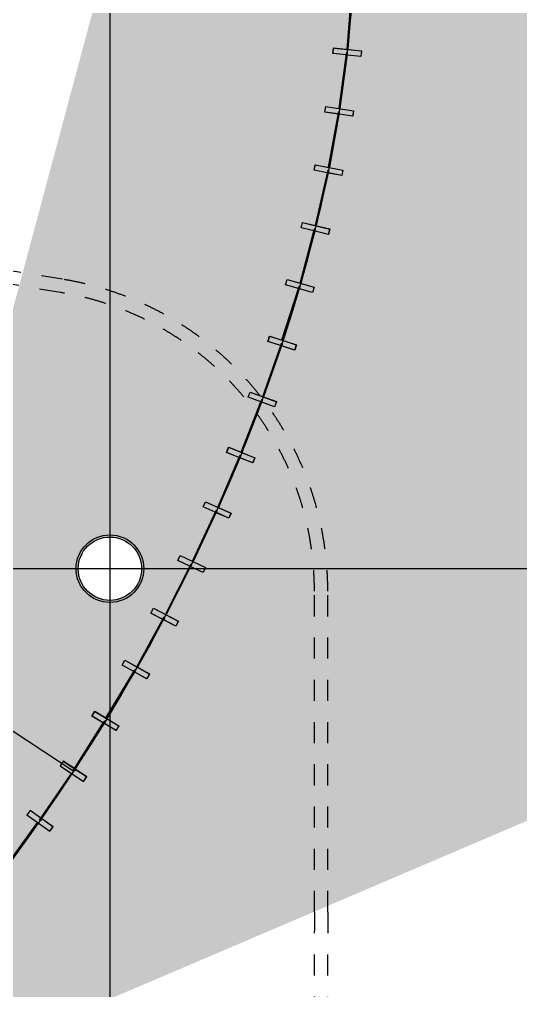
# Model space of a CAD drawing. Header units: metres. Extents: x 630750 to 860239, y 578133 to 726633.
# Drawn here: x 746619 to 753738, y 643418 to 657212 of the extents above; entities that cross this region are included whole.
import ezdxf

# ---------------------------------------------------------------- set-up
doc = ezdxf.new("R2010")
doc.units = ezdxf.units.M
doc.header["$LTSCALE"] = 300
doc.linetypes.add('HIDDEN', pattern=[2, 1, -1])
doc.linetypes.add('업무시설_xr-base$0$CONTINOUS', pattern=[0])
doc.layers.get('Defpoints').update_dxf_attribs({"color": 8})
for name, color, linetype in [('A-CEN-1', 1, 'Continuous'), ('A-CON', 2, 'Continuous'), ('A-WALL-CONC', 2, 'Continuous'), ('KUK-WALL-FIN 1', 30, 'Continuous'), ('KUK-WINDOW', 4, 'Continuous'), ('루버', 6, 'Continuous')]:
    doc.layers.add(name, color=color, linetype=linetype)

# ---------------------------------------------------------------- blocks, each defined once
blk = doc.blocks.new('A$C465D5440')
at = {"layer": '루버'}
blk.add_lwpolyline([(181.8788050561798, 175.4471469782178), (286.1468805586441, 334.5698779702972), (219.2329303690925, 378.4164658652635), (-9.10573440560114e-06, 43.84671491753492), (66.91394108381712, 0.0001270225686766935), (173.6400780780325, 162.874087291963), (148.5473467569435, 179.3165577525768), (156.7860737350908, 191.8896174388316), (181.8788050561798, 175.4471469782178)], dxfattribs=at)
blk.add_lwpolyline([(181.5327946217719, 177.1085550494813), (284.4854724873767, 334.2238675358754), (219.5789408035144, 376.7550577939961), (1.661398965532032, 44.19272535195334), (66.56793064939423, 1.661535093832587), (171.978670006766, 162.5280768575446), (146.8859386856911, 178.9705473181545), (156.4400633006969, 193.5510255100912)], close=True, dxfattribs=at)
blk = doc.blocks.new('con1')
at = {"layer": 'A-WALL-CONC', "linetype": '업무시설_xr-base$0$CONTINOUS'}
h = blk.add_hatch(color=253, dxfattribs=at)
h.dxf.hatch_style = 1
h.paths.add_polyline_path([(-302595.8548985983, -253222.1527362358), (-301895.8548985983, -253222.1527362358), (-301895.8548985983, -253922.1527362358), (-302595.8548985983, -253922.1527362358)])
h.paths.add_polyline_path([(-384245.8548985985, -253222.1527362358), (-383545.8548985985, -253222.1527362358), (-383545.8548985985, -253922.1527362358), (-384245.8548985985, -253922.1527362358)])
h.paths.add_polyline_path([(-335095.8548985984, -253172.1564631149), (-334295.8548985983, -253172.1564631149), (-334295.8548985983, -253972.1564631149), (-335095.8548985984, -253972.1564631149)])
h.paths.add_polyline_path([(-354895.8548985985, -253172.1564631149), (-354095.8548985985, -253172.1564631149), (-354095.8548985985, -253972.1564631149), (-354895.8548985985, -253972.1564631149)])
h.paths.add_polyline_path([(-374695.8548985985, -253172.1564631149), (-373895.8548985985, -253172.1564631149), (-373895.8548985985, -253972.1564631149), (-374695.8548985985, -253972.1564631149)])
h.paths.add_polyline_path([(-325195.8548985984, -253172.1564631149), (-324395.8548985984, -253172.1564631149), (-324395.8548985984, -253972.1564631149), (-325195.8548985984, -253972.1564631149)])
h.paths.add_polyline_path([(-364745.8548985985, -253222.1564631149), (-364045.8548985983, -253222.1564631149), (-364045.8548985983, -253922.1564631149), (-364745.8548985985, -253922.1564631149)])
h.paths.add_polyline_path([(-344945.8548985984, -253222.1564631149), (-344245.8548985984, -253222.1564631149), (-344245.8548985984, -253922.1564631149), (-344945.8548985984, -253922.1564631149)])
h.paths.add_polyline_path([(-310045.8548985983, -253222.1564631149), (-309345.8548985984, -253222.1564631149), (-309345.8548985984, -253922.1564631149), (-310045.8548985983, -253922.1564631149)])
h.paths.add_polyline_path([(-318595.8548985984, -253172.1564631149), (-317795.8548985984, -253172.1564631149), (-317795.8548985984, -253972.1564631149), (-318595.8548985984, -253972.1564631149)])
h.paths.add_polyline_path([(-384245.8548985985, -310859.8700338578), (-383445.8548985985, -310859.8700338578), (-383445.8548985985, -311659.8700338578), (-384245.8548985985, -311659.8700338578)])
h.paths.add_polyline_path([(-384245.8548985985, -305472.1564631149), (-383445.8548985985, -305472.1564631149), (-383445.8548985985, -306272.1564631149), (-384245.8548985985, -306272.1564631149)])
h.paths.add_polyline_path([(-384245.8548985985, -295572.1564631149), (-383445.8548985985, -295572.1564631149), (-383445.8548985985, -296372.1564631149), (-384245.8548985985, -296372.1564631149)])
h.paths.add_polyline_path([(-384195.8548985985, -276472.1564631149), (-383595.8548985985, -276472.1564631149), (-383595.8548985985, -275872.1564631149), (-384195.8548985985, -275872.1564631149)])
h.paths.add_polyline_path([(-384245.8548985985, -285672.1564631149), (-383445.8548985985, -285672.1564631149), (-383445.8548985985, -286472.1564631149), (-384245.8548985985, -286472.1564631149)])
h.paths.add_polyline_path([(-384295.8548985983, -269172.1564631149), (-383495.8548985985, -269172.1564631149), (-383495.8548985985, -269972.1564631149), (-384295.8548985983, -269972.1564631149)])
h.paths.add_polyline_path([(-384295.8548985983, -260672.1564631149), (-383495.8548985985, -260672.1564631149), (-383495.8548985985, -261472.1564631149), (-384295.8548985983, -261472.1564631149)])
h.paths.add_polyline_path([(-376995.8548985985, -285572.1564630404), (-376195.8548985985, -285572.1564630404), (-376195.8548985985, -286372.1564630404), (-376995.8548985985, -286372.1564630404)], flags=17)
h.paths.add_polyline_path([(-374695.8548985985, -276572.1564631149), (-373895.8548985985, -276572.1564631149), (-373895.8548985985, -275772.1564631149), (-374695.8548985985, -275772.1564631149)], flags=17)
h.paths.add_polyline_path([(-364695.8548985985, -285772.1564631149), (-364095.8548985985, -285772.1564631149), (-364095.8548985985, -286372.1564631149), (-364695.8548985985, -286372.1564631149)], flags=17)
h.paths.add_polyline_path([(-364795.8548985985, -275772.1564631149), (-363995.8548985985, -275772.1564631149), (-363995.8548985985, -276572.1564631149), (-364795.8548985985, -276572.1564631149)], flags=17)
edge = h.paths.add_edge_path(flags=16)
edge.add_arc((-376495.8546115294, -295972.1563265505), 450, 0, 360)
edge = h.paths.add_edge_path(flags=16)
edge.add_arc((-354495.8546115294, -302572.1563265504), 450, 0, 360)
edge = h.paths.add_edge_path(flags=16)
edge.add_arc((-364395.8548985985, -295972.1564631149), 350, 0, 360)
edge = h.paths.add_edge_path(flags=16)
edge.add_arc((-354495.8546115294, -295972.1563265505), 450, 0, 360)
edge = h.paths.add_edge_path(flags=16)
edge.add_arc((-344595.8546115293, -302572.1563265504), 350, 0, 360)
edge = h.paths.add_edge_path(flags=16)
edge.add_arc((-344595.8546115293, -295972.1563265505), 350, 0, 360)
edge = h.paths.add_edge_path(flags=16)
edge.add_arc((-364395.8546115294, -302572.1563265504), 350, 0, 360)
h.paths.add_polyline_path([(-375978.1326931271, -305715.7476463499), (-376743.6646931044, -305483.4530983925), (-376975.9592410608, -306248.9850983698), (-376210.4272410836, -306481.2796463272)], flags=17)
h.paths.add_polyline_path([(-378097.8204432394, -312701.2271461416), (-378863.3524432167, -312468.9325981842), (-379095.646991175, -313234.4645981615), (-378330.1149911977, -313466.7591461189)], flags=16)
h.paths.add_polyline_path([(-354767.9470061886, -312099.557201519), (-355533.4790061659, -311867.2626535617), (-355765.7735541243, -312632.794653539), (-355000.2415541469, -312865.0892014964)], flags=17)
h.paths.add_polyline_path([(-347591.0845347217, -314277.3185800308), (-348356.6165346991, -314045.0240320735), (-348588.9110826574, -314810.5560320507), (-347823.3790826801, -315042.8505800082)], flags=17)
h.paths.add_polyline_path([(-349725.2906940825, -321310.643829822), (-350490.8226940598, -321078.3492818646), (-350723.117242018, -321843.8812818419), (-349957.5852420408, -322076.1758297993)], flags=17)
h.paths.add_polyline_path([(-359198.749193801, -318435.9987988467), (-359964.2811937783, -318203.7042508883), (-360196.5757417365, -318969.2362508657), (-359431.0437417592, -319201.530798823)], flags=17)
edge = h.paths.add_edge_path(flags=16)
edge.add_arc((-324745.8546115293, -312472.1563265504), 450, 0, 360)
h.paths.add_polyline_path([(-318595.8548985984, -311972.1564631149), (-317795.8548985984, -311972.1564631149), (-317795.8548985984, -312972.1564631149), (-318595.8548985984, -312972.1564631149)], flags=17)
edge = h.paths.add_edge_path(flags=16)
edge.add_arc((-335145.8551486771, -312472.1585906729), 350, 0, 360)
edge = h.paths.add_edge_path(flags=16)
edge.add_arc((-338616.5391065444, -317418.5823984411), 450, 0, 360)
h.paths.add_polyline_path([(-340251.8321943658, -324185.2888607983), (-341017.3641943413, -323952.9943128399), (-341249.6587422996, -324718.5263128173), (-340484.1267423223, -324950.8208607746)], flags=17)
edge = h.paths.add_edge_path(flags=17)
edge.add_arc((-324745.8546115293, -319072.1563265504), 450, 0, 360)
h.paths.add_polyline_path([(-318695.8548985984, -318672.1564631148), (-317695.8548985984, -318672.1564631148), (-317695.8548985984, -319472.1564631148), (-318695.8548985984, -319472.1564631148)], flags=17)
h.paths.add_polyline_path([(-310095.8532853149, -327072.1549887093), (-309295.8532853148, -327072.1549887093), (-309295.8532853148, -327872.1549887093), (-310095.8532853149, -327872.1549887093)])
h.paths.add_polyline_path([(-316095.8540471572, -322372.1563295381), (-316095.8540471572, -325422.1563295381), (-311307.6675358287, -325422.1563847879), (-311307.6675358287, -325222.1563847879), (-315895.8540471572, -325222.1563295381), (-315895.8540471572, -322572.1563295381), (-309695.8540471572, -322572.1563295381), (-309695.8540471572, -325222.1563295381), (-310307.6675358288, -325222.1563847879), (-310307.6675358288, -325422.1563847879), (-309495.8540471572, -325422.1563295381), (-309495.8540471572, -322372.1563295381)], flags=17)
edge = h.paths.add_edge_path(flags=17)
edge.add_arc((-324795.8546115294, -327472.1563265504), 400, 0, 360)
edge = h.paths.add_edge_path(flags=17)
edge.add_arc((-318195.8546115293, -329272.1563265504), 450, 0, 360)
h.paths.add_polyline_path([(-310095.8548985984, -331472.1564631149), (-309295.8548985984, -331472.1564631149), (-309295.8548985984, -332272.1564631149), (-310095.8548985984, -332272.1564631149)])
edge = h.paths.add_edge_path(flags=16)
edge.add_arc((-334695.8546115293, -302572.1563265504), 350, 0, 360)
edge = h.paths.add_edge_path(flags=17)
edge.add_arc((-334695.8546115293, -286072.1563265504), 350, 0, 360)
edge = h.paths.add_edge_path(flags=16)
edge.add_arc((-334695.8546115293, -295972.1563265505), 350, 0, 360)
edge = h.paths.add_edge_path(flags=17)
edge.add_arc((-344595.8546115293, -286072.1563265504), 450, 0, 360)
h.paths.add_polyline_path([(-318595.8548985984, -295472.1564631149), (-317795.8548985984, -295472.1564631149), (-317795.8548985984, -296472.1564631149), (-318595.8548985984, -296472.1564631149)], flags=17)
h.paths.add_polyline_path([(-318595.8548985984, -302072.1564631149), (-317795.8548985984, -302072.1564631149), (-317795.8548985984, -303072.1564631149), (-318595.8548985984, -303072.1564631149)], flags=17)
edge = h.paths.add_edge_path(flags=16)
edge.add_arc((-324795.8546115294, -302572.1563265504), 450, 0, 360)
edge = h.paths.add_edge_path(flags=16)
edge.add_arc((-324795.8546115294, -295972.1563265505), 450, 0, 360)
edge = h.paths.add_edge_path(flags=17)
edge.add_arc((-324795.8546115294, -286072.1563265504), 450, 0, 360)
edge = h.paths.add_edge_path(flags=17)
edge.add_arc((-334695.8546115293, -276172.1563265504), 450, 0, 360)
edge = h.paths.add_edge_path(flags=17)
edge.add_arc((-344595.8546115293, -276172.1563265504), 450, 0, 360)
h.paths.add_polyline_path([(-318595.8532853149, -275772.1549887093), (-317795.8532853148, -275772.1549887093), (-317795.8532853148, -276572.1549887093), (-318595.8532853149, -276572.1549887093)], flags=17)
h.paths.add_polyline_path([(-318595.8532853149, -285672.1549887092), (-317795.8532853148, -285672.1549887092), (-317795.8532853148, -286472.1549887093), (-318595.8532853149, -286472.1549887093)], flags=17)
edge = h.paths.add_edge_path(flags=17)
edge.add_arc((-324795.8546115294, -276172.1563265504), 450, 0, 360)
h.paths.add_polyline_path([(-364795.8532853149, -260672.155131739), (-363995.8532853147, -260672.155131739), (-363995.8532853147, -261472.155131739), (-364795.8532853149, -261472.155131739)])
h.paths.add_polyline_path([(-364795.8532853149, -269172.1549887093), (-363995.8532853147, -269172.1549887093), (-363995.8532853147, -269972.1549887093), (-364795.8532853149, -269972.1549887093)], flags=17)
h.paths.add_polyline_path([(-325195.8548985984, -269172.1564631149), (-324395.8548985984, -269172.1564631149), (-324395.8548985984, -269972.1564631149), (-325195.8548985984, -269972.1564631149)], flags=17)
h.paths.add_polyline_path([(-310845.8548985984, -260722.1564631149), (-310045.8548985983, -260722.1564631149), (-310045.8548985983, -261522.1564631149), (-310845.8548985984, -261522.1564631149)], flags=17)
h.paths.add_polyline_path([(-325195.8548985984, -260672.1564631149), (-324395.8548985984, -260672.1564631149), (-324395.8548985984, -261472.1564631149), (-325195.8548985984, -261472.1564631149)])
h.paths.add_polyline_path([(-335095.8532853148, -260672.1549887093), (-334295.8532853148, -260672.1549887093), (-334295.8532853148, -261472.1549887093), (-335095.8532853148, -261472.1549887093)])
h.paths.add_polyline_path([(-344995.8532853148, -260672.155131739), (-344195.8532853148, -260672.155131739), (-344195.8532853148, -261472.155131739), (-344995.8532853148, -261472.155131739)])
h.paths.add_polyline_path([(-354895.8532853147, -260672.155131739), (-354095.8532853147, -260672.155131739), (-354095.8532853147, -261472.155131739), (-354895.8532853147, -261472.155131739)])
h.paths.add_polyline_path([(-354895.8532853147, -269172.1549887093), (-354095.8532853147, -269172.1549887093), (-354095.8532853147, -269972.1549887093), (-354895.8532853147, -269972.1549887093)], flags=17)
h.paths.add_polyline_path([(-344995.8532853148, -269172.1549887093), (-344195.8532853148, -269172.1549887093), (-344195.8532853148, -269972.1549887093), (-344995.8532853148, -269972.1549887093)], flags=17)
h.paths.add_polyline_path([(-335095.8532853148, -269172.1549887093), (-334295.8532853148, -269172.1549887093), (-334295.8532853148, -269972.1549887093), (-335095.8532853148, -269972.1549887093)], flags=17)
h.paths.add_polyline_path([(-310145.8532853148, -275772.1549887093), (-309345.8532853148, -275772.1549887093), (-309345.8532853148, -276572.1549887093), (-310145.8532853148, -276572.1549887093)])
h.paths.add_polyline_path([(-310145.8532853148, -269172.1549887093), (-309345.8532853148, -269172.1549887093), (-309345.8532853148, -269972.1549887093), (-310145.8532853148, -269972.1549887093)])
h.paths.add_polyline_path([(-309945.8548985984, -312172.1564631149), (-309345.8548985984, -312172.1564631149), (-309345.8548985984, -312772.1564631149), (-309945.8548985984, -312772.1564631149)], flags=17)
h.paths.add_polyline_path([(-309945.8548985984, -302272.156463115), (-309345.8548985984, -302272.156463115), (-309345.8548985984, -302872.1564631149), (-309945.8548985984, -302872.1564631149)], flags=17)
h.paths.add_polyline_path([(-310145.8532853148, -295572.1549887093), (-309345.8532853148, -295572.1549887093), (-309345.8532853148, -296372.1549887093), (-310145.8532853148, -296372.1549887093)])
h.paths.add_polyline_path([(-310145.8532853148, -285672.1549887092), (-309345.8532853148, -285672.1549887092), (-309345.8532853148, -286472.1549887093), (-310145.8532853148, -286472.1549887093)])
h.paths.add_polyline_path([(-366406.5830798227, -311179.8802322656), (-366584.9674021847, -311089.4422229141), (-367172.8144629768, -312248.9403182635), (-366994.4301406093, -312339.3783276178)], flags=16)
h.paths.add_polyline_path([(-367582.2772013976, -313498.8764229682), (-367760.6615237615, -313408.4384136157), (-368303.2895798835, -314478.7443477804), (-368124.9052575085, -314569.1823571393)], flags=16)
h.paths.add_polyline_path([(-374501.3754436693, -323406.7689923303), (-375266.9074436467, -323174.4744443729), (-375499.201991605, -323940.0064443493), (-374733.6699916277, -324172.3009923076)], flags=17)
h.paths.add_polyline_path([(-380817.0144434816, -321490.3389716795), (-381582.546443459, -321258.0444237221), (-381814.8409914172, -322023.5764236994), (-381049.30899144, -322255.8709716568)])
h.paths.add_polyline_path([(-319504.7397474463, -329605.3041341439), (-319562.8133844364, -329796.6871341377), (-318586.7600844654, -330092.8626827844), (-318528.6864474754, -329901.4796827896)], flags=17)
h.paths.add_polyline_path([(-317399.5267474971, -330244.1141409887), (-317457.6003844872, -330435.4971409825), (-316481.5470845162, -330731.6726896282), (-316423.4734475262, -330540.2896896344)], flags=17)
h.paths.add_polyline_path([(-315294.3137475628, -330882.9241478801), (-315352.387384551, -331074.3071478749), (-314376.33408458, -331370.4826965206), (-314318.26044759, -331179.0996965257)], flags=17)
h.paths.add_polyline_path([(-313189.1007476304, -331521.7341547817), (-313247.1743846203, -331713.1171547756), (-312271.1210846476, -332009.2927034212), (-312213.0474476594, -331817.9097034274)], flags=17)
h.paths.add_polyline_path([(-311083.8877476922, -332160.54416166), (-311141.9613846804, -332351.9271616549), (-310165.9080847095, -332648.1027103005), (-310107.8344477214, -332456.7197103057)], flags=17)
h.paths.add_polyline_path([(-308978.6747477505, -332799.3541685309), (-309036.7483847405, -332990.7371685257), (-308060.6950847696, -333286.9127171714), (-308002.6214477796, -333095.5297171766)])
h.paths.add_polyline_path([(-306873.4617478031, -333438.1641753842), (-306931.5353847932, -333629.5471753789), (-305955.4820848222, -333925.7227240246), (-305897.4084478322, -333734.3397240298)])
h.paths.add_polyline_path([(-321609.9527473844, -328966.4941272646), (-321668.0263843745, -329157.8771272594), (-320691.9730844035, -329454.0526759051), (-320633.8994474135, -329262.6696759103)], flags=17)
h.paths.add_polyline_path([(-304768.2487478762, -334076.9741822979), (-304826.3223848644, -334268.3571822926), (-303850.2690848935, -334564.5327309383), (-303792.1954479034, -334373.1497309435)])
h.paths.add_polyline_path([(-366379.8193609475, -308837.2833016351), (-366525.2052969526, -309124.0495834364), (-365780.0691189546, -309501.8217538934), (-365997.1202908703, -309929.9441531789), (-365818.730485326, -310020.3713472359), (-365281.8703201584, -308961.4421560163), (-368992.6500827934, -307835.4357871687), (-369050.7237197816, -308026.8187871626), (-368955.0322197847, -308055.8556056576), (-369303.4740417211, -309204.1536056235), (-369399.1655417181, -309175.1167871285), (-369457.2391787082, -309366.4997871233), (-369361.5476787112, -309395.5366056174), (-371190.867243877, -315424.101105438), (-373726.6919938013, -314654.6254153284), (-371897.3724286354, -308626.0609155078), (-370414.1541786793, -309076.1316021759), (-370356.0805416911, -308884.7486021811), (-371839.2987916454, -308434.6779155139), (-371490.8569697089, -307286.3799155479), (-370007.6387197546, -307736.4506022161), (-369949.5650827646, -307545.0676022213), (-371624.1663327146, -307036.923278564), (-373976.1486307852, -314787.934778334), (-369001.1623817034, -316297.5544700785), (-368712.7546086016, -315728.6849699946), (-368891.133447776, -315638.2361453356), (-369103.6659626368, -316057.445600687), (-370999.4842438832, -315482.174742428), (-368763.6492197908, -308113.9292426467)], flags=17)
edge = h.paths.add_edge_path()
edge.add_line((-317995.8535421904, -269122.1544163836), (-318195.8535421904, -269122.1544163827))
edge.add_line((-318195.8535421904, -266622.1563265486), (-317995.8535421904, -266622.1563265486))
edge.add_line((-318195.8535421904, -265972.1563265505), (-318195.8544150315, -266622.1563265486))
edge.add_line((-318195.8535421904, -269122.1544163836), (-318195.8535421904, -269672.1563265504))
edge.add_line((-317995.8535421904, -269472.1563265504), (-317995.8535421904, -269122.1544163836))
edge.add_line((-317995.8544150315, -266622.1563265486), (-317995.8535421904, -265972.1563265505))
edge.add_line((-317070.8535673882, -260922.1549672404), (-317070.8550794947, -260722.1563265504))
edge.add_line((-317070.8550794947, -260722.1563265504), (-314895.8535208668, -260722.1563265504))
edge.add_line((-314895.8535208668, -260722.1563265504), (-314895.8535217124, -260922.1563265504))
edge.add_line((-314895.8535217124, -260922.1563265504), (-317070.8550794947, -260922.1563265504))
edge.add_line((-318195.8535421904, -265972.1563265505), (-321995.8535430342, -265972.1563265505))
edge.add_line((-321995.8535430342, -265972.1563265505), (-321995.853526356, -262022.1563265504))
edge.add_line((-321995.853526356, -262022.1563265504), (-321795.853526356, -262022.1563265504))
edge.add_line((-321795.853526356, -262022.1563265504), (-321795.8535301558, -262922.1563265505))
edge.add_line((-321795.8535301558, -262922.1563265505), (-321695.8535301558, -262922.1563265505))
edge.add_line((-321695.8535301558, -262922.1563265505), (-321695.8535309996, -263122.1563265504))
edge.add_line((-321695.8535309996, -263122.1563265504), (-321795.8535309996, -263122.1563265504))
edge.add_line((-321795.8535309996, -263122.1563265504), (-321795.8535421904, -265772.1563265504))
edge.add_line((-321795.8535421904, -265772.1563265504), (-314195.8535421903, -265772.1563265504))
edge.add_line((-314195.8535421903, -265772.1563265504), (-314195.8535310014, -263122.1563265504))
edge.add_line((-314195.8535310014, -263122.1563265504), (-320695.8535309996, -263122.1563265504))
edge.add_line((-320695.8535309996, -263122.1563265504), (-320695.8535301558, -262922.1563265505))
edge.add_line((-320695.8535301558, -262922.1563265505), (-319545.8535301558, -262922.1563265505))
edge.add_line((-319545.8535301558, -262922.1563265505), (-319545.8535217106, -260922.1563265504))
edge.add_line((-319545.8535217106, -260922.1563265504), (-321795.8535217106, -260922.1563265504))
edge.add_line((-321795.8535217106, -260922.1563265504), (-321795.8535221334, -261022.1563265505))
edge.add_line((-321795.8535221334, -261022.1563265505), (-321995.8535221334, -261022.1563265505))
edge.add_line((-321995.8535221334, -261022.1563265505), (-321995.8535208668, -260722.1563265504))
edge.add_line((-321995.8535208668, -260722.1563265504), (-317770.853566524, -260722.1563265504))
edge.add_line((-317770.853566524, -260722.1563265504), (-317770.8535673883, -260922.1549672404))
edge.add_line((-317995.8535421904, -269472.1563265504), (-314195.8535421903, -269472.1563265504))
edge.add_line((-314195.8535421903, -269472.1563265504), (-314195.8535421903, -265972.1563265505))
edge.add_line((-314195.8535421903, -265972.1563265505), (-317995.8535421904, -265972.1563265505))
edge.add_line((-317770.8535673883, -260922.1563265504), (-319345.8535217106, -260922.1563265504))
edge.add_line((-319345.8535217106, -260922.1563265504), (-319345.8535301558, -262922.1563265505))
edge.add_line((-319345.8535301558, -262922.1563265505), (-314195.8535301577, -262922.1563265505))
edge.add_line((-314195.8535301577, -262922.1563265505), (-314195.8535208668, -260722.1563265504))
edge.add_line((-314195.8535208668, -260722.1563265504), (-313995.8535208668, -260722.1563265504))
edge.add_line((-313995.8535208668, -260722.1563265504), (-313995.853558658, -269672.1563265504))
edge.add_line((-313995.853558658, -269672.1563265504), (-318195.8535421904, -269672.1563265504))
edge.add_line((-309345.8535256854, -286472.1563265504), (-309345.8535256854, -312772.1564631149))
edge.add_line((-309545.8535256855, -302872.2205749875), (-309545.8535256855, -312172.2205749875))
edge.add_line((-309545.8535256855, -296372.1563265504), (-309545.8535256855, -302272.2205749875))
edge.add_line((-309545.8535256855, -286472.1563265504), (-309545.8535256855, -295572.1563265504))
edge.add_line((-375426.60750052, -323700.7776036275), (-380976.7145003549, -322016.642130935))
edge.add_line((-334860.0279141314, -324841.3624788713), (-335146.8539576627, -325786.6042707352))
edge.add_line((-334660.0638696238, -325215.5474343509), (-334859.7794576719, -325873.7147262193))
edge.add_line((-324795.8532386184, -328208.7630668184), (-324795.8532386184, -327872.1563265504))
edge.add_line((-324595.8532386183, -328060.4464838248), (-324595.8532386183, -327818.5663223252))
edge.add_line((-324795.8532386184, -328208.7630668184), (-322797.1860626715, -328815.242597612))
edge.add_line((-322797.1860626715, -328815.242597612), (-322739.1124256815, -328623.8595976181))
edge.add_line((-322739.1124256815, -328623.8595976181), (-324595.8532386183, -328060.4464838248))
edge.add_line((-337531.1713335238, -334677.3312591392), (-338201.0118335042, -334474.073529676))
edge.add_line((-338201.0118335042, -334474.073529676), (-338404.2695629675, -335143.9140296564))
edge.add_line((-338404.2695629675, -335143.9140296564), (-337734.4256859686, -335347.1727838483))
edge.add_line((-337734.4256859686, -335347.1727838483), (-337531.1679565053, -334677.3322838679))
edge = h.paths.add_edge_path()
edge.add_line((-339857.939220899, -323400.4773432946), (-339799.8302138032, -323209.105591513))
edge.add_line((-339799.8302138032, -323209.105591513), (-337930.2870394451, -317052.1649098104))
edge.add_line((-337930.2870394451, -317052.1649098104), (-338217.3450962943, -316965.0002839725))
edge.add_line((-338217.3450962943, -316965.0002839725), (-338268.4694790738, -317133.3675067673))
edge.add_arc((-338616.5391065449, -317418.582398441), 450.0000000002659, -73.1134684455966, 39.33184464028608, ccw=False)
edge.add_line((-338485.8243356643, -317849.1792501176), (-340144.9979444094, -323313.3127506392))
edge.add_line((-340144.9979444094, -323313.3127506392), (-339857.939220899, -323400.4773432946))
at = {"layer": 'A-CON'}
blk.add_circle((-324795.8546115294, -295972.1563265505), 450, dxfattribs=at)

msp = doc.modelspace()

# ---------------------------------------------------------------- hatches: boundary and pattern name
at = {"layer": 'KUK-WINDOW'}
h = msp.add_hatch(dxfattribs=at)
h.set_pattern_fill('AR-RROOF', color=251, scale=2, angle=-196.80175597772, style=0)
h.set_pattern_definition([(130.2882564996705, (700905.8402629753, 641615.4235583943), (-33.51746929421967, 118.0996056391005), [761.9999999999999, -101.6, 254, -50.79999999999999]), (130.2882564996705, (700881.5262631297, 641683.385926713), (84.38685788100675, 4.938857456008382), [152.4, -16.764, 304.8, -38.09999999999999]), (130.2882564996705, (700922.3535154758, 641662.7203330398), (-144.8520006445698, 223.5102968663089), [406.3999999999999, -71.11999999999999, 203.2, -50.79999999999999])])
h.paths.add_polyline_path([(751338.5072271214, 657573.1956534453), (751346.480191692, 657572.5385112017), (751281.8547999223, 656788.4526242921), (751273.8818353505, 656789.1097665356)])
h = msp.add_hatch(dxfattribs=at)
h.set_pattern_fill('AR-RROOF', color=251, scale=2, angle=-193.8523332918712, style=0)
h.set_pattern_definition([(127.3388338138217, (700079.9859934417, 643386.1170445324), (-27.39632525479905, 119.6677858177934), [761.9999999999998, -101.6, 253.9999999999999, -50.79999999999998]), (127.3388338138217, (700059.2011644929, 643455.2404485397), (84.52920035827599, 0.5902396042569826), [152.3999999999999, -16.76399999999999, 304.7999999999999, -38.09999999999999]), (127.3388338138217, (700098.9109989768, 643432.5014876735), (-133.1595323275195, 230.6674962935097), [406.3999999999999, -71.11999999999998, 203.1999999999999, -50.79999999999998])])
h.paths.add_polyline_path([(751266.944729639, 656727.7677180025), (751274.8733199169, 656726.7012020971), (751169.9888616749, 655946.9792197653), (751162.0602713956, 655948.0457356706)])
h = msp.add_hatch(dxfattribs=at)
h.set_pattern_fill('AR-RROOF', color=251, scale=2, angle=-191.2442034325174, style=0)
h.set_pattern_definition([(124.7307039544679, (699411.2999938475, 644889.1195035127), (-21.92249522112851, 120.7904872217991), [761.9999999999998, -101.6, 253.9999999999999, -50.79999999999998]), (124.7307039544679, (699393.6821375652, 644959.1171123006), (84.4684972046515, -3.256850624112108), [152.3999999999999, -16.76399999999999, 304.7999999999999, -38.09999999999999]), (124.7307039544679, (699432.3161071718, 644934.5947207278), (-122.5251322801865, 236.4879423051476), [406.3999999999999, -71.11999999999998, 203.1999999999999, -50.79999999999998])])
h.paths.add_polyline_path([(751152.3436100455, 655887.7009057107), (751160.2154557565, 655886.2747061896), (751019.9586031819, 655112.1331593017), (751012.0867574697, 655113.5593588226)])
h = msp.add_hatch(dxfattribs=at)
h.set_pattern_fill('AR-RROOF', color=251, scale=2, angle=-188.7993017743575, style=0)
h.set_pattern_definition([(122.2858022963079, (698836.6329072332, 646272.3188191103), (-16.74978198453276, 121.6157161039256), [761.9999999999998, -101.6, 253.9999999999999, -50.79999999999998]), (122.2858022963079, (698822.0170908319, 646343.0042632052), (84.25267324495809, -6.857196736154069), [152.3999999999999, -16.76399999999999, 304.7999999999999, -38.09999999999999]), (122.2858022963079, (698859.5698004169, 646316.8561218022), (-112.3253455540955, 241.4994236890702), [406.3999999999999, -71.11999999999998, 203.1999999999999, -50.79999999999998])])
h.paths.add_polyline_path([(750999.7614384992, 655053.6859783108), (751007.565278792, 655051.9252748564), (750834.4122793768, 654284.4715901915), (750826.6084390825, 654286.2322936459)])
h = msp.add_hatch(dxfattribs=at)
h.set_pattern_fill('AR-RROOF', color=251, scale=2, angle=-186.6394781485653, style=0)
h.set_pattern_definition([(120.1259786705158, (698352.3911760021, 647416.3194306254), (-12.15453829891617, 122.1605697381123), [761.9999999999989, -101.5999999999999, 253.9999999999997, -50.79999999999993]), (120.1259786705158, (698340.4496727055, 647487.5054868092), (83.9343912862818, -10.02756477921452), [152.3999999999997, -16.76399999999996, 304.7999999999994, -38.09999999999993]), (120.1259786705158, (698376.9902566285, 647459.9606683752), (-103.1441338431645, 245.5610770251332), [406.3999999999994, -71.11999999999986, 203.1999999999997, -50.79999999999993])])
h.paths.add_polyline_path([(750809.4067488736, 654225.5708242492), (750817.1386894111, 654223.5172674579), (750615.1855910672, 653463.1344261329), (750607.4536505283, 653465.1879829242)])
h = msp.add_hatch(dxfattribs=at)
h.set_pattern_fill('AR-RROOF', color=251, scale=2, angle=-183.7053561161084, style=0)
h.set_pattern_definition([(117.1918566380589, (697851.4997283625, 649291.8994223112), (-5.885484462818219, 122.6225863070827), [761.9999999999985, -101.5999999999998, 253.9999999999996, -50.7999999999999]), (117.1918566380589, (697843.217730996, 649363.6034153354), (83.31106940483872, -14.31082843940714), [152.3999999999996, -16.76399999999995, 304.7999999999993, -38.09999999999991]), (117.1918566380589, (697878.300455852, 649334.2242779641), (-90.43920777823936, 250.5188707312176), [406.3999999999992, -71.11999999999982, 203.1999999999996, -50.7999999999999])])
h.paths.add_polyline_path([(750588.2967567435, 653407.0697154368), (750595.9134442224, 653404.6230704245), (750355.3028397914, 652655.5745697601), (750347.686152311, 652658.0212147726)])
h = msp.add_hatch(dxfattribs=at)
h.set_pattern_fill('AR-RROOF', color=251, scale=2, angle=-182.2210033982572, style=0)
h.set_pattern_definition([(115.7075039202076, (697512.4712714511, 649848.8779854716), (-2.707100860436334, 122.7338959087156), [761.9999999999998, -101.6, 253.9999999999999, -50.79999999999998]), (115.7075039202076, (697506.0494694635, 649920.7724536539), (82.91240635037617, -16.46411155179958), [152.3999999999999, -16.76399999999999, 304.7999999999999, -38.09999999999999]), (115.7075039202076, (697540.3593863, 649890.4943938963), (-83.91943280406807, 252.7775379535206), [406.3999999999999, -71.11999999999998, 203.1999999999999, -50.79999999999998])])
h.paths.add_polyline_path([(750338.1708995348, 652596.5763236304), (750345.7216533758, 652593.9331973743), (750085.7884784148, 651851.3688137234), (750078.2377245724, 651854.0119399796)])
h = msp.add_hatch(dxfattribs=at)
h.set_pattern_fill('AR-RROOF', color=251, scale=2, angle=-180.2133713414137, style=0)
h.set_pattern_definition([(113.6998718633641, (697167.2479617654, 650901.1415944026), (1.594250749035744, 122.7533949206669), [761.9999999999997, -101.5999999999999, 253.9999999999999, -50.79999999999997]), (113.6998718633641, (697163.3487532439, 650973.2169041063), (82.28473121693096, -19.35864418179702), [152.3999999999999, -16.76399999999999, 304.7999999999998, -38.09999999999998]), (113.6998718633641, (697196.5768898481, 650941.7554636782), (-75.01246111362693, 255.5622929418122), [406.3999999999997, -71.11999999999996, 203.1999999999999, -50.79999999999997])])
h.paths.add_polyline_path([(750056.7806291231, 651796.5306621164), (750064.2341524428, 651793.6246356039), (749778.4465567172, 651060.622200791), (749770.9930333961, 651063.5282273036)])
h = msp.add_hatch(dxfattribs=at)
h.set_pattern_fill('AR-RROOF', color=251, scale=2, angle=-178.2728397775513, style=0)
h.set_pattern_definition([(111.7593402995016, (696858.0530774705, 651902.8899995235), (5.750035289829718, 122.6290124487909), [761.9999999999998, -101.6, 253.9999999999999, -50.79999999999998]), (111.7593402995016, (696856.5967329568, 651975.0560106135), (81.58201578284266, -22.13388345519171), [152.3999999999999, -16.76399999999999, 304.7999999999999, -38.09999999999999]), (111.7593402995016, (696888.740460325, 651942.4874354701), (-66.31554332608843, 257.9558171651993), [406.3999999999999, -71.11999999999998, 203.1999999999999, -50.79999999999998])])
h.paths.add_polyline_path([(749747.5740457671, 651006.8101491864), (749754.9248901547, 651003.653396621), (749444.4801223278, 650280.7487241772), (749437.1292779387, 650283.9054767429)])
h = msp.add_hatch(dxfattribs=at)
h.set_pattern_fill('AR-RROOF', color=251, scale=2, angle=-176.5303674691002, style=0)
h.set_pattern_definition([(110.0168679910507, (696572.2552356208, 652732.6918092736), (9.47618027253543, 122.3974656904399), [761.9999999999991, -101.5999999999999, 253.9999999999998, -50.79999999999994]), (110.0168679910507, (696572.9939302278, 652804.8687337458), (80.87126257937692, -24.60432857887959), [152.3999999999998, -16.76399999999997, 304.7999999999996, -38.09999999999994]), (110.0168679910507, (696604.132475266, 652771.3378180275), (-58.44116679146824, 259.8530063710094), [406.3999999999995, -71.11999999999989, 203.1999999999998, -50.79999999999994])])
h.paths.add_polyline_path([(749410.0725246067, 650228.8045334943), (749417.3239819442, 650225.4257220979), (749085.0412648898, 649512.295078205), (749077.7898075511, 649515.6738896016)])
h = msp.add_hatch(dxfattribs=at)
h.set_pattern_fill('AR-RROOF', color=251, scale=2, angle=-174.6856541824842, style=0)
h.set_pattern_definition([(108.1721547044345, (696319.0956756156, 653664.9816672521), (13.41133642825242, 122.0289869465786), [761.9999999999997, -101.6, 253.9999999999999, -50.79999999999998]), (108.1721547044345, (696322.157417329, 653737.0974064057), (80.03731850337117, -27.19488449671959), [152.3999999999999, -16.76399999999999, 304.7999999999998, -38.09999999999998]), (108.1721547044345, (696352.2004389979, 653702.58149493), (-50.04601390698875, 261.5996012764957), [406.3999999999998, -71.11999999999996, 203.1999999999999, -50.79999999999998])])
h.paths.add_polyline_path([(749048.9273782305, 649461.5026357851), (749056.0663109499, 649457.8921455692), (748700.9995853747, 648755.8275191269), (748693.860652654, 648759.4380093432)])
h = msp.add_hatch(dxfattribs=at)
h.set_pattern_fill('AR-RROOF', color=251, scale=2, angle=-172.8744578502132, style=0)
h.set_pattern_definition([(106.3609583721636, (696092.6858287631, 654574.1534406809), (17.26149347093338, 121.5441419532547), [761.9999999999999, -101.6, 254, -50.79999999999999]), (106.3609583721636, (696098.0253362942, 654646.1363814053), (79.13780855972018, -29.71096350448905), [152.4, -16.764, 304.8, -38.09999999999999]), (106.3609583721636, (696126.9624360823, 654610.6881719744), (-41.7528744837026, 263.0506650216802), [406.3999999999999, -71.11999999999999, 203.2, -50.79999999999999])])
h.paths.add_polyline_path([(748663.3184038536, 648706.1914427736), (748670.3396565609, 648702.3571227045), (748293.2608140016, 648011.8655110203), (748286.2395612928, 648015.6998310897)])
h = msp.add_hatch(dxfattribs=at)
h.set_pattern_fill('AR-RROOF', color=251, scale=2, angle=-170.381639686431, style=0)
h.set_pattern_definition([(103.8681402083815, (695988.3181095019, 656112.5232932091), (22.53161890956066, 120.6783483037216), [761.9999999999999, -101.6, 254, -50.79999999999999]), (103.8681402083815, (695996.783401672, 656184.2058777361), (77.77066558032412, -33.12487994232413), [152.4, -16.764, 304.8, -38.09999999999999]), (103.8681402083815, (696024.1513276612, 656147.5326187719), (-30.27219533987778, 264.6177414409403), [406.3999999999999, -71.11999999999999, 203.2, -50.79999999999999])])
h.paths.add_polyline_path([(748253.9800349409, 647963.5987721583), (748260.827872776, 647959.462697092), (747854.073514598, 647286.0252379205), (747847.2256767615, 647290.1613129872)])
h = msp.add_hatch(dxfattribs=at)
h.set_pattern_fill('AR-RROOF', color=251, scale=2, angle=-169.4542094937231, style=0)
h.set_pattern_definition([(102.5948570873963, (695750.1317430895, 656542.1327531352), (25.20766751359936, 120.1478718018919), [761.9999999999994, -101.5999999999999, 253.9999999999999, -50.79999999999996]), (102.5948570873963, (695760.1878147312, 656613.6095292175), (77.0153893762664, -34.84485464486934), [152.3999999999999, -16.76399999999998, 304.7999999999997, -38.09999999999997]), (102.5948570873963, (695786.7340609012, 656576.3371787379), (-24.38460903153425, 265.2250850473598), [406.3999999999997, -71.11999999999993, 203.1999999999998, -50.79999999999996])])
h.paths.add_polyline_path([(747821.8097108188, 647233.8170634324), (747828.5639494241, 647229.5298427906), (747406.9454699154, 646565.297220098), (747400.191231309, 646569.5844407404)])
h = msp.add_hatch(dxfattribs=at)
h.set_pattern_fill('AR-RROOF', color=251, scale=2, angle=-169.2812830295846, style=0)
h.set_pattern_definition([(190.7187169704153, (717758.8987924026, 689987.7338673737), (-100.3618517955383, -70.69962025478223), [761.9999999999998, -101.6, 253.9999999999999, -50.79999999999998]), (190.7187169704153, (717697.2377278632, 689950.2109781477), (62.47971235999885, -56.93697954240113), [152.3999999999999, -16.76399999999999, 304.7999999999999, -38.09999999999999]), (190.7187169704153, (717741.9729137635, 689940.5831830488), (-253.2206866974806, -82.57262696836261), [406.3999999999999, -71.11999999999998, 203.1999999999999, -50.79999999999998])])
h.paths.add_polyline_path([(746915.2629165719, 645851.458328845), (746921.8731752825, 645846.9522796057), (747365.0119328927, 646497.0254761119), (747358.4016741812, 646501.5315253522)])
h = msp.add_hatch(dxfattribs=at)
h.set_pattern_fill('AR-RROOF', color=251, scale=2, angle=-170.381639686431, style=0)
h.set_pattern_definition([(189.6183603135689, (718114.7608523068, 689852.2880020713), (-101.7010362274751, -68.759267231827), [761.9999999999999, -101.6, 254, -50.79999999999999]), (189.6183603135689, (718052.3905814886, 689815.9561508378), (61.37479189555756, -58.12631947557837), [152.4, -16.764, 304.8, -38.09999999999999]), (189.6183603135689, (718096.9326289273, 689805.4710516031), (-254.7596880857039, -77.69463445100226), [406.3999999999999, -71.11999999999999, 203.2, -50.79999999999999])])
h.paths.add_polyline_path([(746418.1700293845, 645164.2424383082), (746424.69253645, 645159.6102788167), (746880.2333645932, 645801.0537082838), (746873.7108575271, 645805.6858677764)])

# ---------------------------------------------------------------- linework, layer by layer
at = {"color": 133}
msp.add_circle((747904.3959980004, 649410.2425986752), 449.9999999986903, dxfattribs=at)
at = {"layer": 'A-CEN-1', "linetype": 'Continuous'}
for p, q in [((747904.3959979992, 708258.8159675305), (747904.3959979992, 599232.7927810778)), ((796986.3628628706, 649410.2298316793), (657202.5788423293, 649410.2298316793))]:
    msp.add_line(p, q, dxfattribs=at)
at = {"layer": 'A-CON'}
msp.add_circle((747904.3949121565, 649410.2425986752), 450, dxfattribs=at)
at = {"layer": 'Defpoints'}
msp.add_line((747391.9334719591, 646531.7192085453), (730643.1431940873, 657506.6699172213), dxfattribs=at)
msp.add_ellipse((739015.6456643459, 652020.4347685995), major_axis=(-9089.40254328656, -13871.26931042256), ratio=0.603585892746497, dxfattribs=at)
at = {"layer": 'KUK-WALL-FIN 1', "linetype": 'HIDDEN'}
for p, q in [((747230.9588867, 653521.5477083869), (739920.5105302131, 654711.7404884187)), ((747200.4275286896, 653334.0168144573), (739889.9791722028, 654524.2095944891)), ((750809.7325875284, 644532.3706102809), (750809.4546815148, 649090.1587710874)), ((750999.7325871754, 644532.3821953174), (750999.4546811618, 649090.1703561239))]:
    msp.add_line(p, q, dxfattribs=at)
for points in [[(750809.7400874952, 644532.3706104681, 0.005105615529711972), (750839.7400491727, 637003.5523917477, 0.005105615529711972)], [(750999.7364044478, 644531.1875870264, 0.005105615529711873), (751029.7209050099, 637006.2495041596, 0.005105615529711873)]]:
    msp.add_lwpolyline(points, format="xyb", dxfattribs=at)
at = {"layer": 'KUK-WALL-FIN 1', "linetype": '업무시설_xr-base$0$CONTINOUS'}
msp.add_circle((747904.3949121563, 649410.2425986752), 480, dxfattribs=at)
at = {"layer": 'KUK-WALL-FIN 1', "linetype": 'HIDDEN'}
for radius in [4490, 4300]:
    msp.add_arc((746509.4546895074, 649089.8965834184), radius, 0.003493561721359941, 80.75297261369222, dxfattribs=at)
at = {"layer": 'KUK-WINDOW', "color": 8, "ltscale": 5}
for p, q in [((751338.5072271195, 657573.1956534453), (751273.8999278839, 656789.1082753252)), ((751346.480191692, 657572.5385112019), (751281.8728924561, 656788.4511330817)), ((751266.9447296371, 656727.7677180027), (751162.0782632334, 655948.043315495)), ((751274.8733199169, 656726.7012020973), (751170.006853513, 655946.9767995897)), ((751152.3436100436, 655887.7009057108), (751012.1046205405, 655113.5561224403)), ((751160.2154557565, 655886.2747061899), (751019.9764662534, 655112.1299229192)), ((750999.7614384973, 655053.685978311), (750826.6261478332, 654286.2282981953)), ((751007.565278792, 655051.9252748566), (750834.4299881277, 654284.4675947408)), ((750809.4067488718, 654225.5708242494), (750607.4711961215, 653465.1833229205)), ((750817.1386894111, 654223.5172674581), (750615.2031366606, 653463.1297661291)), ((750588.2967567416, 653407.0697154372), (750347.7034363677, 652658.0156627591)), ((750595.9134442224, 653404.6230704247), (750355.3201238485, 652655.5690177466)), ((750338.1708995332, 652596.5763236309), (750078.2548590102, 651854.005942104)), ((750345.7216533758, 652593.9331973746), (750085.805612853, 651851.3628158476)), ((750056.7806291212, 651796.5306621168), (749771.0099471947, 651063.5216328455)), ((750064.2341524428, 651793.6246356041), (749778.4634705165, 651060.6156063327)), ((749747.5740457652, 651006.810149187), (749437.1459587349, 650283.8983133283)), ((749754.9248901547, 651003.6533966212), (749444.4968031244, 650280.7415607625)), ((749410.0725246049, 650228.8045334949), (749077.8062628144, 649515.6662222833)), ((749417.3239819442, 650225.425722098), (749085.0577201538, 649512.2874108864)), ((749048.9273782289, 649461.5026357858), (748693.8768525727, 648759.4298162911)), ((749056.0663109499, 649457.8921455693), (748701.0157852937, 648755.8193260746)), ((748663.3184038519, 648706.1914427744), (748286.255494168, 648015.691130115)), ((748670.3396565611, 648702.3571227047), (748293.276746877, 648011.8568100454)), ((748253.980034939, 647963.5987721591), (747847.2412161175, 647290.1519272593)), ((748260.827872776, 647959.4626970922), (747854.0890539542, 647286.0158521924)), ((747821.8097108172, 647233.8170634334), (747392.704706965, 646557.7542963388)), ((747828.5639494243, 647229.5298427908), (747399.4589455721, 646553.4670756961)), ((746915.2629165703, 645851.4583288461), (747358.4166744142, 646501.5213000658)), ((746921.8731752825, 645846.9522796056), (747365.0269331262, 646497.0152508253)), ((746418.1700293832, 645164.2424383094), (746873.725658631, 645805.6753563161)), ((746424.6925364498, 645159.6102788165), (746880.2481656976, 645801.0431968233))]:
    msp.add_line(p, q, dxfattribs=at)
at = {"layer": 'KUK-WINDOW', "color": 4, "ltscale": 5, "extrusion": (1.801130624537246e-09, -1.484516576687822e-10, 1)}
msp.add_lwpolyline([(751273.0675928732, 656791.1836592488), (751337.3463209872, 657571.2845550828), (751338.5072271195, 657573.1956534453), (751346.480191692, 657572.5385112019), (751347.3125267026, 657570.4631272784), (751283.0337985884, 656790.3622314443), (751281.8728924561, 656788.4511330816), (751273.8999278839, 656789.1082753252)], close=True, dxfattribs=at)
at = {"layer": 'KUK-WINDOW', "color": 4, "ltscale": 5, "extrusion": (1.791111776705862e-09, -2.408896814738672e-10, 1)}
msp.add_lwpolyline([(751161.3538184247, 655950.1587775531), (751265.6870268758, 656725.9188849209), (751266.9447296371, 656727.7677180027), (751274.8733199169, 656726.7012020973), (751275.5977647253, 656724.5857400392), (751171.2645562743, 655948.8256326715), (751170.006853513, 655946.9767995896), (751162.0782632334, 655948.043315495)], close=True, dxfattribs=at)
at = {"layer": 'KUK-WINDOW', "color": 4, "ltscale": 5, "extrusion": (1.778294784326401e-09, -3.221442151157311e-10, 1)}
msp.add_lwpolyline([(751011.4771897066, 655115.7023588087), (751151.0030794493, 655885.9112192228), (751152.3436100436, 655887.7009057108), (751160.2154557565, 655886.2747061899), (751160.8428865904, 655884.1284698215), (751021.3169968477, 655113.9196094073), (751019.9764662534, 655112.1299229191), (751012.1046205405, 655113.5561224403)], close=True, dxfattribs=at)
at = {"layer": 'KUK-WINDOW', "color": 4, "ltscale": 5, "extrusion": (1.762933780907375e-09, -3.977105975840172e-10, 1)}
msp.add_lwpolyline([(750826.0908436598, 654288.3993462009), (750998.3457825969, 655051.9551061692), (750999.7614384973, 655053.685978311), (751007.565278792, 655051.9252748566), (751008.1005829652, 655049.754226851), (750835.8456440282, 654286.1984668827), (750834.4299881277, 654284.4675947407), (750826.6261478332, 654286.2282981953)], close=True, dxfattribs=at)
at = {"layer": 'KUK-WINDOW', "color": 4, "ltscale": 5, "extrusion": (1.746692811088366e-09, -4.638679326998489e-10, 1)}
msp.add_lwpolyline([(750607.018092752, 653467.3730026543), (750807.9268671065, 654223.8945337136), (750809.4067488718, 654225.5708242494), (750817.1386894111, 654223.5172674581), (750817.5917927807, 654221.3275877243), (750616.683018426, 653464.806056665), (750615.2031366606, 653463.129766129), (750607.4711961215, 653465.1833229205)], close=True, dxfattribs=at)
at = {"layer": 'KUK-WINDOW', "color": 4, "ltscale": 5, "extrusion": (1.720658646443115e-09, -5.526690309017468e-10, 1)}
msp.add_lwpolyline([(750347.3630116857, 652660.225665256), (750586.7330095533, 653405.4713741937), (750588.2967567416, 653407.0697154372), (750595.9134442224, 653404.6230704247), (750596.2538689044, 653402.4130679279), (750356.883871037, 652657.1673589903), (750355.3201238485, 652655.5690177465), (750347.7034363677, 652658.0156627591)], close=True, dxfattribs=at)
at = {"layer": 'KUK-WINDOW', "color": 4, "ltscale": 5, "extrusion": (1.705764948625739e-09, -5.970554206561031e-10, 1)}
msp.add_lwpolyline([(750077.971796344, 651856.2240213468), (750336.5662737386, 652595.0190259523), (750338.1708995332, 652596.5763236309), (750345.7216533758, 652593.9331973746), (750346.004716042, 652591.7151181318), (750087.4102386474, 651852.9201135264), (750085.805612853, 651851.3628158476), (750078.2548590102, 651854.005942104)], close=True, dxfattribs=at)
at = {"layer": 'KUK-WINDOW', "color": 4, "ltscale": 5, "extrusion": (1.683801482340696e-09, -6.564463446179595e-10, 1)}
msp.add_lwpolyline([(749770.8047634079, 651065.7482669901), (750055.1224320778, 651795.0305346006), (750056.7806291212, 651796.5306621168), (750064.2341524428, 651793.6246356041), (750064.4393362298, 651791.3980014595), (749780.12166756, 651062.1157338491), (749778.4634705165, 651060.6156063327), (749771.0099471947, 651063.5216328455)], close=True, dxfattribs=at)
at = {"layer": 'KUK-WINDOW', "color": 4, "ltscale": 5, "extrusion": (1.660607130625001e-09, -7.130870865556399e-10, 1)}
msp.add_lwpolyline([(749437.0162913278, 650286.1306184964), (749745.8660020751, 651005.3670321604), (749747.5740457652, 651006.810149187), (749754.9248901547, 651003.6533966212), (749755.0545575619, 651001.4210914532), (749446.2048468145, 650282.1846777892), (749444.4968031242, 650280.7415607624), (749437.1459587349, 650283.8983133283)], close=True, dxfattribs=at)
at = {"layer": 'KUK-WINDOW', "color": 4, "ltscale": 5, "extrusion": (1.638138651913555e-09, -7.632897084128009e-10, 1)}
msp.add_lwpolyline([(749077.7445334964, 649517.9014380428), (749408.3213895883, 650227.4140205848), (749410.0725246049, 650228.8045334949), (749417.3239819442, 650225.425722098), (749417.3857112625, 650223.1905063386), (749086.8088551704, 649513.6779237966), (749085.0577201538, 649512.2874108863), (749077.8062628144, 649515.6662222833)], close=True, dxfattribs=at)
at = {"layer": 'KUK-WINDOW', "color": 4, "ltscale": 5, "extrusion": (1.612737643015792e-09, -8.155896824352776e-10, 1)}
msp.add_lwpolyline([(748693.8871085369, 648761.6658607485), (749047.1323890844, 649460.1692138828), (749048.9273782289, 649461.5026357858), (749056.0663109499, 649457.8921455693), (749056.0560549858, 649455.656101112), (748702.8107744381, 648757.1527479779), (748701.0157852937, 648755.8193260746), (748693.8768525727, 648759.4298162911)], close=True, dxfattribs=at)
at = {"layer": 'KUK-WINDOW', "color": 4, "ltscale": 5, "extrusion": (1.586154335872592e-09, -8.661545232160363e-10, 1)}
msp.add_lwpolyline([(748286.3364175968, 648017.925733301), (748661.482167246, 648704.9154196058), (748663.3184038519, 648706.1914427744), (748670.3396565611, 648702.3571227047), (748670.2587331322, 648700.1225195188), (748295.1129834831, 648013.132833214), (748293.276746877, 648011.8568100453), (748286.255494168, 648015.691130115)], close=True, dxfattribs=at)
at = {"layer": 'KUK-WINDOW', "color": 4, "ltscale": 5, "extrusion": (1.546980665227435e-09, -9.343233148688415e-10, 1)}
msp.add_lwpolyline([(747847.4192551547, 647292.3808961019), (748252.090036443, 647962.4038220833), (748253.980034939, 647963.5987721591), (748260.827872776, 647959.4626970922), (748260.6498337388, 647957.2337282496), (747855.9790524507, 647287.2108022682), (747854.0890539542, 647286.0158521923), (747847.2412161175, 647290.1519272593)], close=True, dxfattribs=at)
at = {"layer": 'KUK-WINDOW', "color": 4, "ltscale": 5, "extrusion": (1.525836942339231e-09, -9.684683064963359e-10, 1)}
msp.add_lwpolyline([(747392.9322322998, 646559.9787585709), (747819.8936258305, 647232.664406362), (747821.8097108172, 647233.8170634334), (747828.5639494243, 647229.5298427908), (747828.3364240895, 647227.3053805586), (747401.3750305588, 646554.6197327676), (747399.4589455721, 646553.4670756961), (747392.704706965, 646557.7542963388)], close=True, dxfattribs=at)
at = {"layer": 'KUK-WINDOW', "color": 4, "ltscale": 5, "extrusion": (1.49326536351484e-09, -1.017972391286674e-09, 1)}
msp.add_lwpolyline([(747356.4638797648, 646500.4319915427), (746915.5631465414, 645853.6741496791), (746915.2629165703, 645851.4583288461), (746921.8731752825, 645846.9522796056), (746923.8259699317, 645848.0415881285), (747364.7267031549, 646494.7994299921), (747365.0269331262, 646497.0152508253), (747358.4166744142, 646501.5213000658)], close=True, dxfattribs=at)
at = {"layer": 'KUK-WINDOW', "color": 4, "ltscale": 5, "extrusion": (1.473441192444136e-09, -1.046460839068438e-09, 1)}
msp.add_lwpolyline([(746871.7523053745, 645804.6237494859), (746418.5127558731, 645166.4520850126), (746418.1700293832, 645164.2424383094), (746424.6925364498, 645159.6102788165), (746426.6658897062, 645160.6618856466), (746879.9054392076, 645798.83355012), (746880.2481656976, 645801.0431968234), (746873.725658631, 645805.6753563161)], close=True, dxfattribs=at)

# ---------------------------------------------------------------- block references
at = {"layer": 'A-CON'}
msp.add_blockref('con1', (1072700.249523686, 945382.3989252257), dxfattribs=at)
at = {"layer": '루버', "color": 6, "xscale": -1}
for p, rotation in [((751512.5054046458, 656737.1331119123), 50.78520549717185), ((751398.0903974348, 655885.4368695616), 48.08629497426372), ((751245.1786475151, 655040.5449266682), 45.56558241256268), ((751056.4720592592, 654203.5397483383), 43.19543726322467), ((750834.4213566459, 653375.2983837742), 40.9523741764516), ((750581.0489852715, 652556.5527413499), 38.81630381517927), ((750298.1146843953, 651747.9347612498), 36.76989138330288), ((749987.1326969261, 650950.0102320295), 34.79802812453637), ((749649.4055789032, 650163.3048247498), 32.88739077746513), ((749286.052222671, 649388.324649099), 31.02607109786542), ((748898.0356534857, 648625.5717060154), 29.20326366720489), ((748486.1621960727, 647875.5639077625), 27.40899859148848), ((748051.1282667364, 647138.8393345342), 25.63390899768439)]:
    msp.add_blockref('A$C465D5440', p, dxfattribs=dict(at, rotation=rotation))
at = {"layer": '루버', "color": 6}
for p, rotation in [((747574.0095281322, 646387.0044801369), 89.61747494844941), ((747093.7592418944, 645678.9839925258), 87.85259152306546)]:
    msp.add_blockref('A$C465D5440', p, dxfattribs=dict(at, rotation=rotation))

doc.saveas('drawing.dxf')
